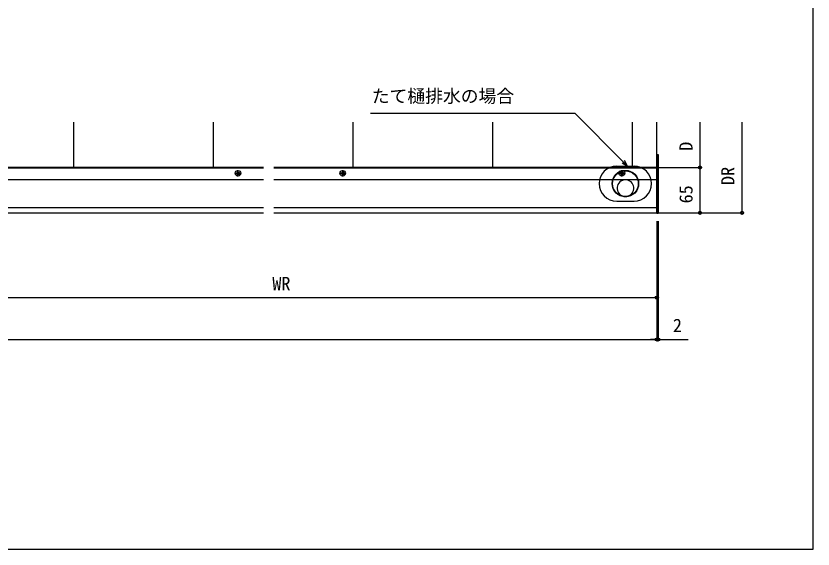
# Model space of a CAD drawing. Units: millimetres, scale not verified. Extents: x -1312 to 1312, y -1952 to 1943.
# Drawn here: x 171 to 1312, y -1952 to -1188 of the extents above; entities that cross this region are included whole.
import ezdxf
from ezdxf.enums import TextEntityAlignment as Align

# ---------------------------------------------------------------- set-up
doc = ezdxf.new("R2010")
doc.units = ezdxf.units.MM
doc.header["$LTSCALE"] = 10
for name, color, linetype in [('0-4_YKK_12', 2, 'Continuous'), ('0-5_YKK_13', 4, 'Continuous'), ('0-6_YKK_D', 6, 'Continuous'), ('0-7_YKK_ZWAK', 7, 'Continuous')]:
    doc.layers.add(name, color=color, linetype=linetype)
doc.styles.add('ＭＳ ゴシック', font='')
doc.styles.get('ＭＳ ゴシック').set_extended_font_data('MS Gothic')

msp = doc.modelspace()

# ---------------------------------------------------------------- linework, layer by layer
at = {"layer": '0-4_YKK_12'}
for p, q in [((253.66, -1405.32), (253.66, -1340.27)), ((453.66, -1405.32), (453.66, -1340.27)), ((653.66, -1405.32), (653.66, -1340.27)), ((853.66, -1405.32), (853.66, -1340.27)), ((1053.66, -1405.32), (1053.66, -1340.27)), ((1088.66, -1405.32), (1088.66, -1340.27)), ((540.16, -1405.82), (1088.66, -1405.82)), ((1088.66, -1470.32), (1088.66, -1405.82)), ((525.16, -1423.18), (42.66, -1423.18)), ((1088.66, -1423.18), (540.16, -1423.18)), ((525.16, -1463.19), (38.66, -1463.19)), ((63.66, -1470.32), (525.16, -1470.32)), ((1088.66, -1463.19), (540.16, -1463.19)), ((540.16, -1470.32), (1088.66, -1470.32))]:
    msp.add_line(p, q, dxfattribs=at)
msp.add_lwpolyline([(34.9, -1405.82), (42.42, -1405.82), (525.16, -1405.82)], dxfattribs=at)
msp.add_arc((1043.66, -1434.99), 12, 100.2124, 79.7876, dxfattribs=at)
at = {"layer": '0-5_YKK_13'}
for p, q in [((1031.16, -1403.49), (1056.16, -1403.49)), ((525.16, -1405.32), (42.2, -1405.32)), ((42.42, -1405.82), (525.16, -1405.82)), ((484.26, -1413.61), (493.06, -1413.61)), ((486.42, -1413.11), (487.52, -1413.09)), ((486.42, -1414.11), (487.52, -1414.13)), ((487.52, -1413.09), (488.04, -1412.99)), ((487.52, -1414.13), (488.04, -1414.23)), ((488.14, -1412.47), (488.04, -1412.99)), ((488.14, -1414.75), (488.04, -1414.23)), ((488.16, -1411.36), (488.14, -1412.47)), ((488.16, -1415.85), (488.14, -1414.75)), ((488.66, -1418.01), (488.66, -1409.21)), ((489.16, -1411.36), (489.18, -1412.47)), ((489.16, -1415.85), (489.18, -1414.75)), ((489.18, -1412.47), (489.28, -1412.99)), ((489.18, -1414.75), (489.28, -1414.23)), ((489.8, -1413.09), (489.28, -1412.99)), ((489.8, -1414.13), (489.28, -1414.23)), ((490.91, -1413.11), (489.8, -1413.09)), ((490.91, -1414.11), (489.8, -1414.13)), ((1088.66, -1405.32), (540.16, -1405.32)), ((634.26, -1413.61), (643.06, -1413.61)), ((636.42, -1413.11), (637.52, -1413.09)), ((636.42, -1414.11), (637.52, -1414.13)), ((637.52, -1413.09), (638.04, -1412.99)), ((637.52, -1414.13), (638.04, -1414.23)), ((638.14, -1412.47), (638.04, -1412.99)), ((638.14, -1414.75), (638.04, -1414.23)), ((638.16, -1411.36), (638.14, -1412.47)), ((638.16, -1415.85), (638.14, -1414.75)), ((638.66, -1418.01), (638.66, -1409.21)), ((639.16, -1411.36), (639.18, -1412.47)), ((639.16, -1415.85), (639.18, -1414.75)), ((639.18, -1412.47), (639.28, -1412.99)), ((639.18, -1414.75), (639.28, -1414.23)), ((639.8, -1413.09), (639.28, -1412.99)), ((639.8, -1414.13), (639.28, -1414.23)), ((640.91, -1413.11), (639.8, -1413.09)), ((640.91, -1414.11), (639.8, -1414.13)), ((1034.26, -1413.61), (1043.06, -1413.61)), ((1036.42, -1413.11), (1037.52, -1413.09)), ((1036.42, -1414.11), (1037.52, -1414.13)), ((1037.52, -1413.09), (1038.04, -1412.99)), ((1037.52, -1414.13), (1038.04, -1414.23)), ((1038.14, -1412.47), (1038.04, -1412.99)), ((1038.14, -1414.75), (1038.04, -1414.23)), ((1038.16, -1411.36), (1038.14, -1412.47)), ((1038.16, -1415.85), (1038.14, -1414.75)), ((1038.66, -1418.01), (1038.66, -1409.21)), ((1039.16, -1411.36), (1039.18, -1412.47)), ((1039.16, -1415.85), (1039.18, -1414.75)), ((1039.18, -1412.47), (1039.28, -1412.99)), ((1039.18, -1414.75), (1039.28, -1414.23)), ((1039.8, -1413.09), (1039.28, -1412.99)), ((1039.8, -1414.13), (1039.28, -1414.23)), ((1040.91, -1413.11), (1039.8, -1413.09)), ((1040.91, -1414.11), (1039.8, -1414.13)), ((1031.16, -1453.49), (1056.16, -1453.49))]:
    msp.add_line(p, q, dxfattribs=at)
for points in [[(1088.66, -1386.82), (1089.16, -1386.82), (1089.16, -1471.32), (1088.66, -1471.32)], [(1089.16, -1386.82), (1090.66, -1386.82), (1090.66, -1471.32), (1089.16, -1471.32)]]:
    msp.add_lwpolyline(points, close=True, dxfattribs=at)
msp.add_lwpolyline([(540.16, -1405.82), (1088.66, -1405.82), (1088.66, -1405.32)], dxfattribs=at)
for centre, radius in [((488.66, -1413.61), 4), ((490.78, -1415.73), 0.3), ((638.66, -1413.61), 4), ((640.78, -1415.73), 0.3), ((1043.66, -1428.49), 19), ((1043.66, -1428.49), 18.5), ((1038.66, -1413.61), 4), ((1040.78, -1415.73), 0.3)]:
    msp.add_circle(centre, radius, dxfattribs=at)
for centre, radius, start, end in [((1031.16, -1428.49), 25, 90, 180), ((1056.16, -1428.49), 25, 0, 90), ((488.66, -1413.61), 2.3, 167.44414, 192.55586), ((488.66, -1413.61), 2.3, 77.44414, 102.55586), ((488.66, -1413.61), 2.3, 257.44414, 282.55586), ((488.66, -1413.61), 2.3, 347.44414, 12.55586), ((638.66, -1413.61), 2.3, 167.44414, 192.55586), ((638.66, -1413.61), 2.3, 77.44414, 102.55586), ((638.66, -1413.61), 2.3, 257.44414, 282.55586), ((638.66, -1413.61), 2.3, 347.44414, 12.55586), ((1038.66, -1413.61), 2.3, 167.44414, 192.55586), ((1038.66, -1413.61), 2.3, 77.44414, 102.55586), ((1038.66, -1413.61), 2.3, 257.44414, 282.55586), ((1038.66, -1413.61), 2.3, 347.44414, 12.55586), ((1031.16, -1428.49), 25, 180, 270), ((1056.16, -1428.49), 25, 270, 0)]:
    msp.add_arc(centre, radius, start, end, dxfattribs=at)
at = {"layer": '0-6_YKK_D'}
for p, q in [((1150.66, -1405.32), (1150.66, -1340.27)), ((1210.66, -1340.27), (1210.66, -1470.32)), ((1089.16, -1405.32), (1151.66, -1405.32)), ((1089.66, -1405.29), (1151.66, -1405.29)), ((1150.66, -1470.32), (1150.66, -1405.29)), ((1089.66, -1470.32), (1211.66, -1470.32)), ((1089.66, -1470.32), (1151.66, -1470.32)), ((1088.66, -1482.32), (1088.66, -1592.89)), ((1088.66, -1482.32), (1088.66, -1652.89)), ((1088.66, -1482.32), (1088.66, -1652.89)), ((1090.66, -1482.32), (1090.66, -1652.89)), ((38.66, -1591.89), (1088.66, -1591.89)), ((-1011.34, -1651.89), (1088.66, -1651.89)), ((1088.66, -1651.89), (1079.66, -1651.89)), ((1088.66, -1651.89), (1090.66, -1651.89)), ((1090.66, -1651.89), (1133.73, -1651.89))]:
    msp.add_line(p, q, dxfattribs=at)
for points in [[(1046.89, -1403.49), (1040.53, -1397.13), (971.53, -1328.13), (678.63, -1328.13)], [(1038.82, -1398.83), (1046.89, -1403.49), (1042.23, -1395.42)]]:
    msp.add_lwpolyline(points, dxfattribs=at)
for centre in [(1150.66, -1405.29), (1150.66, -1405.32), (1150.66, -1470.32), (1210.66, -1470.32), (1088.66, -1591.89), (1088.66, -1651.89), (1088.66, -1651.89), (1090.66, -1651.89)]:
    msp.add_circle(centre, 2.25, dxfattribs=at)
at = {"layer": '0-7_YKK_ZWAK'}
msp.add_lwpolyline([(-1312.5, -1952.2), (1312.5, -1952.2), (1312.5, 1872.8)], dxfattribs=at)

# ---------------------------------------------------------------- texts
at = {"layer": '0-6_YKK_D', "style": 'ＭＳ ゴシック'}
for s, height, p in [('たて樋排水の場合', 18.7, (680.26, -1317.95)), ('WR', 19.06, (537.88, -1586.89)), ('2', 19.06, (1111.74, -1646.89))]:
    msp.add_text(s, height=height, dxfattribs=at).set_placement(p, align=Align.BOTTOM_LEFT)
for s, p in [('D', (1145.66, -1381.43)), ('DR', (1205.66, -1430.41)), ('65', (1145.66, -1456.79))]:
    msp.add_text(s, height=19.06, rotation=90, dxfattribs=at).set_placement(p, align=Align.BOTTOM_LEFT)

doc.saveas('drawing.dxf')
